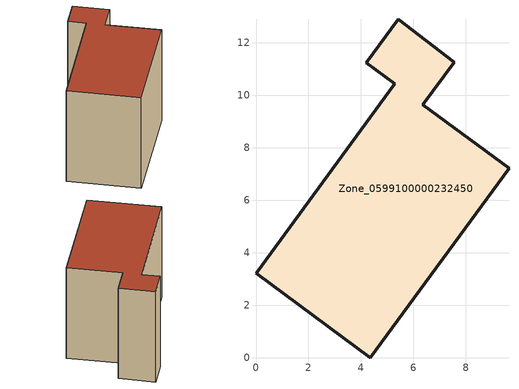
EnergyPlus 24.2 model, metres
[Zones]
Zone_0599100000232450
 floor ground (C_G): 4.21,11.25 5.42,12.89 7.57,11.27 6.37,9.64 9.65,7.22 4.36,0 0,3.21 5.29,10.45 z0
 wall outside (C_F): 4.36,0 9.65,7.22 6.37,9.64 7.57,11.27 5.42,12.89 4.21,11.25 5.29,10.45 0,3.21 4.36,0 z0:7.66
 roof outside (C_R): 7.57,11.27 5.42,12.89 4.21,11.25 5.29,10.45 0,3.21 4.36,0 9.65,7.22 6.37,9.64 z7.66
[BUILDING]
Pand.0599100000232450: North Axis=0; Terrain=City; Loads Convergence Tolerance Value=0.04; Temperature Convergence Tolerance Value=0.4; Solar Distribution=FullExterior; Maximum Number of Warmup Days=25; Minimum Number of Warmup Days=1
[Site:Location]
Rotterdam.The.Hague.AP_ZH_NLD Design_Conditions: Latitude=51.96; Longitude=4.45; Time Zone=1; Elevation=-4.5
[SITE:GROUNDTEMPERATURE:BUILDINGSURFACE]
18, 18, 18, 18, 18, 18, 18, 18, 18, 18, 18, 18
[MATERIAL] Thermal Absorptance=0.9; Solar Absorptance=0.7; Visible Absorptance=0.7
Name | Roughness | Thickness | Conductivity | Density | Specific Heat
G.TI.1975-1991 | MediumSmooth | 0.15 | 0.288461 | 540 | 1210
F.TI.1975-1991 | Rough | 0.3 | 0.230769 | 1920 | 840
R.TI.1975-1991 | MediumRough | 0.2 | 0.153846 | 1500 | 1000
[CONSTRUCTION]
C_G: G.TI.1975-1991
C_F: F.TI.1975-1991
C_R: R.TI.1975-1991
[ZONE]
Zone_0599100000232450: Type=1; Multiplier=1; Ceiling Height=Autocalculate; Volume=Autocalculate; Floor Area=autocalculate; Part of Total Floor Area=Yes
[ZONEINFILTRATION:DESIGNFLOWRATE]
Infil_Zone_0599100000232450: Zone or ZoneList or Space or SpaceList=Zone_0599100000232450; Schedule=AlwaysOn; Design Flow Rate Calculation Method=Flow/Area; Flow Rate per Floor Area=0.003; Constant Term Coefficient=1; Temperature Term Coefficient=0; Velocity Term Coefficient=0; Velocity Squared Term Coefficient=0
[HVACTEMPLATE:ZONE:IDEALLOADSAIRSYSTEM]
Zone_0599100000232450: Maximum Heating Supply Air Temperature=50; Minimum Cooling Supply Air Temperature=13; Maximum Heating Supply Air Humidity Ratio=0.0156; Minimum Cooling Supply Air Humidity Ratio=0.0077; Heating Limit=NoLimit; Cooling Limit=NoLimit; Dehumidification Control Type=ConstantSensibleHeatRatio; Cooling Sensible Heat Ratio=0.7; Dehumidification Setpoint=60; Humidification Control Type=None; Humidification Setpoint=30; Outdoor Air Method=None; Outdoor Air Flow Rate per Person=0.00944; Outdoor Air Flow Rate per Zone Floor Area=0; Outdoor Air Flow Rate per Zone=0; Demand Controlled Ventilation Type=None; Outdoor Air Economizer Type=NoEconomizer; Heat Recovery Type=None; Sensible Heat Recovery Effectiveness=0.7; Latent Heat Recovery Effectiveness=0.65
[ZONECONTROL:THERMOSTAT]
ThermostatControl_Zone_0599100000232450: Zone or ZoneList=Zone_0599100000232450; Control Type Schedule=DualSetpointControlType; Control 1=Thermostat_Zone_0599100000232450; Temperature Difference Between Cutout And Setpoint=0
[THERMOSTATSETPOINT:DUALSETPOINT]
Thermostat_Zone_0599100000232450: Heating Setpoint Temperature Schedule=HeatingSetpoint_Zone_0599100000232450; Cooling Setpoint Temperature Schedule=CoolingSetpoint_Zone_0599100000232450
[SCHEDULE:COMPACT]
HeatingSetpoint_Zone_0599100000232450: Through: 12/31, For: AllDays, Until: 24:00, 21
CoolingSetpoint_Zone_0599100000232450: Through: 12/31, For: AllDays, Until: 24:00, 24
DualSetpointControlType: Through: 12/31, For: AllDays, Until: 24:00, 4
AlwaysOn: Through: 12/31, For: AllDays, Until: 24:00, 1
